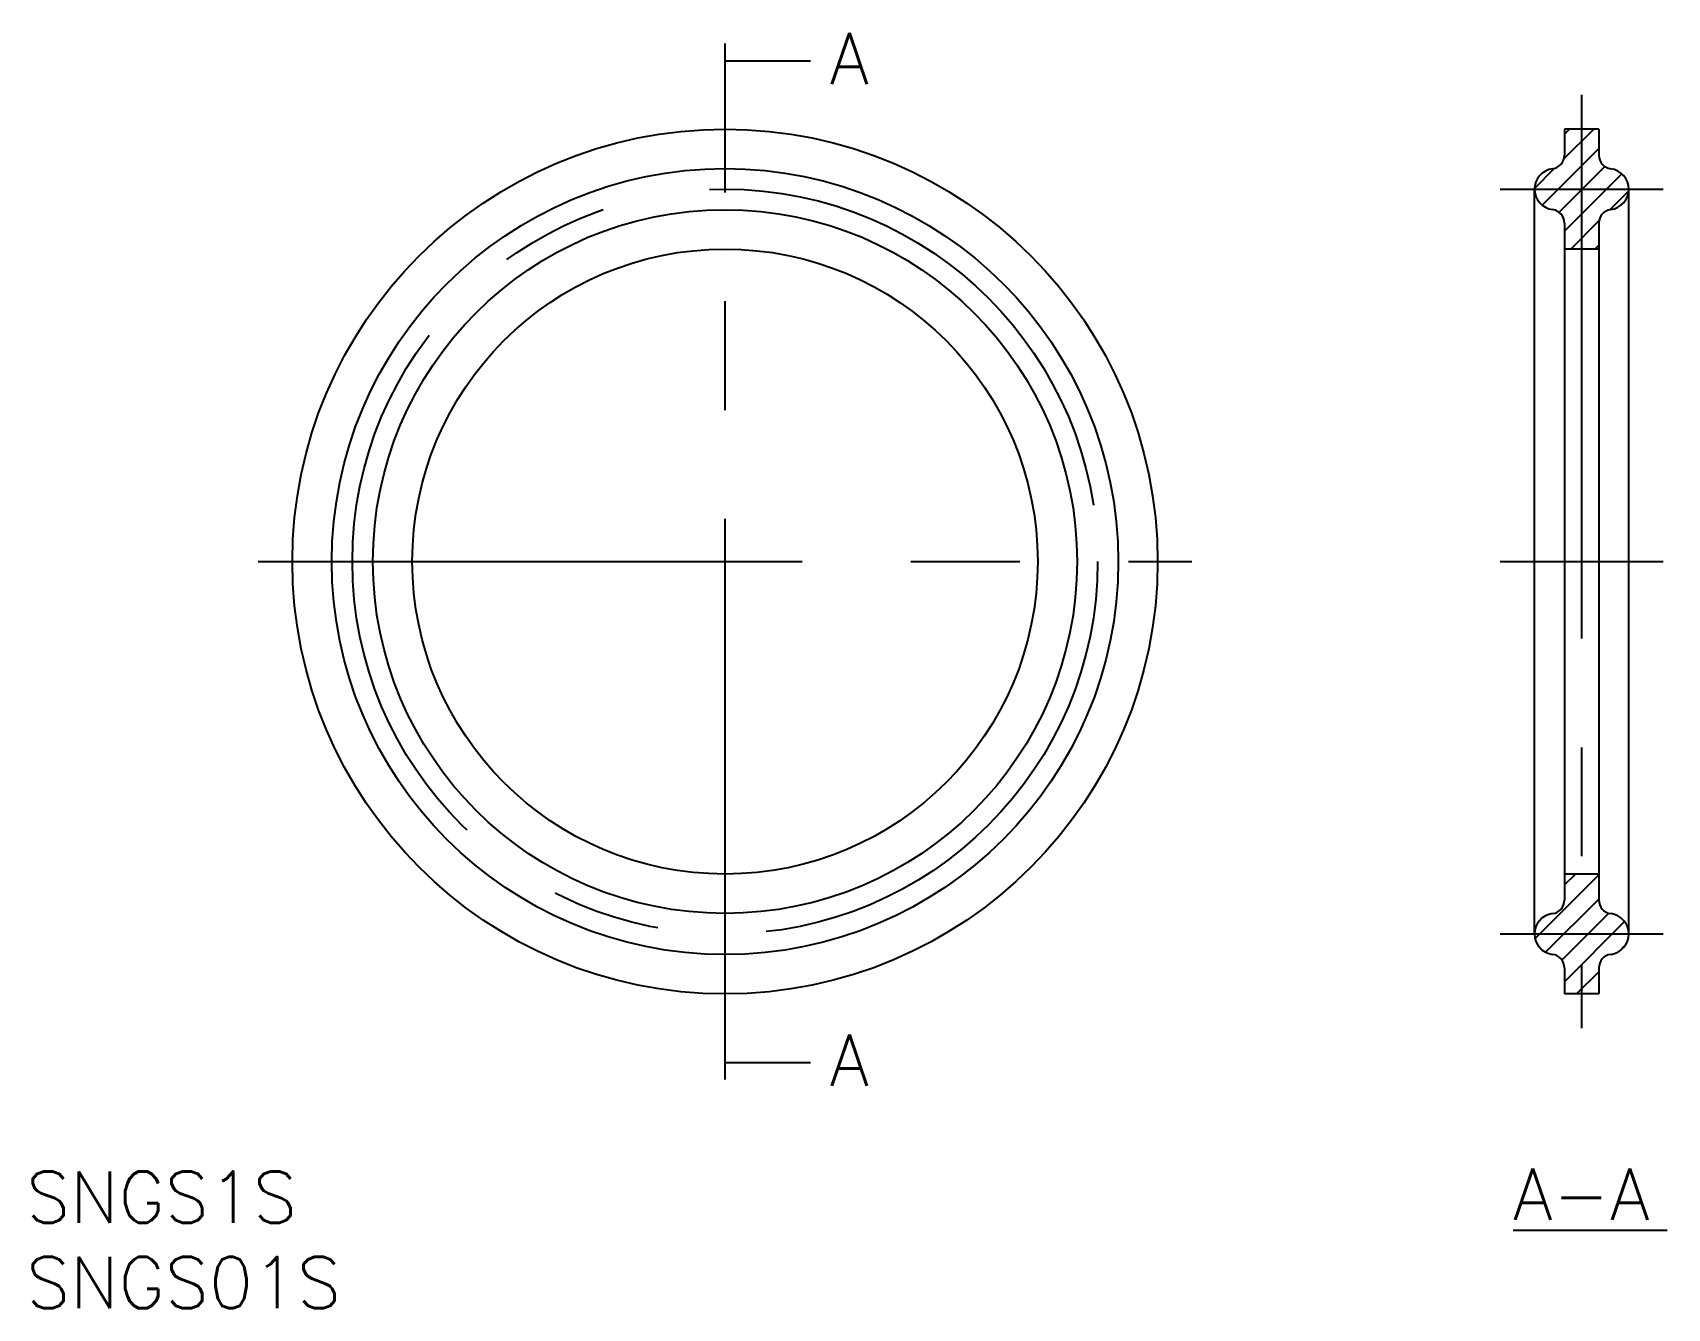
# Model space of a CAD drawing. Extents: x -40.4 to 55, y -43.6 to 30.9.
import ezdxf

# ---------------------------------------------------------------- set-up
doc = ezdxf.new("R2010")
doc.units = 0
doc.linetypes.add('CENTER', pattern=[50.8, 31.75, -6.35, 6.35, -6.35])
doc.layers.get('0').update_dxf_attribs({"linetype": 'CONTINUOUS'})
doc.layers.add('CENTER', color=1, linetype='CENTER')
doc.styles.get("Standard").update_dxf_attribs({"font": 'txt.shx', "height": 3, "bigfont": 'bigfont.shx'})

# ---------------------------------------------------------------- blocks, each defined once
blk = doc.blocks.new('*U2')
at = {"color": 7, "linetype": 'CONTINUOUS'}
blk.add_line((46, -39.05), (55, -39.05), dxfattribs=at)
at = {"color": 137, "linetype": 'CONTINUOUS'}
blk.add_text('A-A', height=3, dxfattribs=at).set_placement((46, -38.45))

msp = doc.modelspace()

# ---------------------------------------------------------------- linework, layer by layer
at = {"color": 3, "linetype": 'CONTINUOUS'}
for p, q in [((48.969, 23.513), (50.706, 25.25)), ((49, 24.958), (49.292, 25.25)), ((47.691, 20.821), (51, 24.13)), ((47.251, 21.795), (48.421, 22.966)), ((48.686, 20.401), (51.354, 23.07)), ((49, 19.302), (52.346, 22.648)), ((51.667, 20.555), (52.744, 21.631)), ((49.363, 18.25), (51.011, 19.898)), ((50.777, 18.25), (51, 18.473)), ((47.28, -22.016), (51, -18.296)), ((49, -18.882), (49.632, -18.25)), ((47.896, -22.815), (51, -19.711)), ((48.853, -23.272), (51.588, -20.537)), ((49, -24.539), (52.51, -21.029)), ((52.185, -22.768), (52.568, -22.385)), ((49.703, -25.25), (51, -23.953))]:
    msp.add_line(p, q, dxfattribs=at)
at = {"color": 7, "linetype": 'CONTINUOUS'}
for p, q in [((49, 25.25), (49, 23.734)), ((51, 25.25), (49, 25.25)), ((51, 25.25), (51, 23.734)), ((47.25, -21.75), (47.25, 21.75)), ((52.75, -21.75), (52.75, 21.75)), ((49, 19.766), (49, -19.766)), ((51, 19.766), (51, -19.766)), ((51, 18.25), (49, 18.25)), ((51, -18.25), (49, -18.25)), ((49, -23.734), (49, -25.25)), ((51, -23.734), (51, -25.25)), ((51, -25.25), (49, -25.25))]:
    msp.add_line(p, q, dxfattribs=at)
at = {"color": 7}
for points in [[(0, 29.25, 0), (5, 29.25, 0)], [(0, -29.25, 0), (5, -29.25, 0)]]:
    msp.add_polyline3d(points, dxfattribs=at)
at = {"color": 7, "linetype": 'CONTINUOUS'}
for radius in [25.25, 22.95, 20.55, 18.25]:
    msp.add_circle((0, 0), radius, dxfattribs=at)
for centre, radius, start, end in [((48.45, 21.75), 1.2, 97.18076, 262.81924), ((48.2, 23.734), 0.8, 277.18076, 0), ((51.8, 23.734), 0.8, 180, 262.81924), ((51.55, 21.75), 1.2, 277.18076, 82.81924), ((48.2, 19.766), 0.8, 0, 82.81924), ((51.8, 19.766), 0.8, 97.18076, 180), ((48.2, -19.766), 0.8, 277.18076, 0), ((51.8, -19.766), 0.8, 180, 262.81924), ((48.45, -21.75), 1.2, 97.18076, 262.81924), ((51.55, -21.75), 1.2, 277.18076, 82.81924), ((48.2, -23.734), 0.8, 0, 82.81924), ((51.8, -23.734), 0.8, 97.18076, 180)]:
    msp.add_arc(centre, radius, start, end, dxfattribs=at)
at = {"layer": 'CENTER', "color": 1, "linetype": 'CENTER'}
for p, q in [((0, 28.25), (0, 30.25)), ((0, -29.25), (0, 29.25)), ((50, 27.25), (50, -27.25)), ((45.25, 21.75), (54.75, 21.75)), ((-27.25, 0), (27.25, 0)), ((45.25, 0), (54.75, 0)), ((45.25, -21.75), (54.75, -21.75)), ((0, -30.25), (0, -28.25))]:
    msp.add_line(p, q, dxfattribs=at)
msp.add_circle((0, 0), 21.75, dxfattribs=at)

# ---------------------------------------------------------------- block references
at = {"color": 7, "linetype": 'CONTINUOUS'}
msp.add_blockref('*U2', (0, 0), dxfattribs=at)

# ---------------------------------------------------------------- texts
at = {"color": 137, "linetype": 'CONTINUOUS'}
for p in [(6.101, 27.887), (6.101, -30.613)]:
    msp.add_text('A', height=3, dxfattribs=at).set_placement(p)
at = {"color": 7, "linetype": 'CONTINUOUS'}
for s, p in [('SNGS1S', (-40.794, -38.611)), ('SNGS01S', (-40.794, -43.611))]:
    msp.add_text(s, height=3, dxfattribs=at).set_placement(p)

doc.saveas('drawing.dxf')
